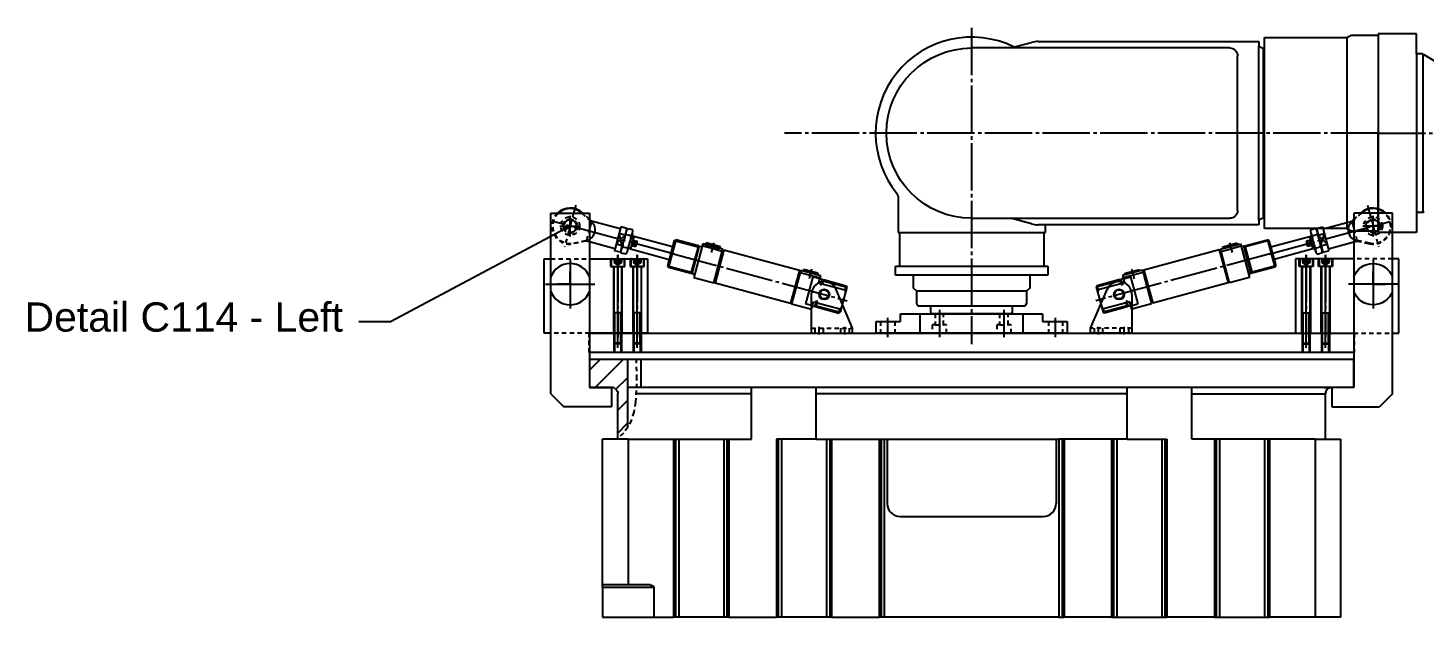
# Model space of a CAD drawing. Header units: inches. Extents: x -18 to 106, y -1 to 100.
# Drawn here: x -17.7 to 22.86, y 82.81 to 99.93 of the extents above; entities that cross this region are included whole.
import ezdxf

# ---------------------------------------------------------------- set-up
doc = ezdxf.new("R2010")
doc.units = ezdxf.units.IN
doc.header["$MEASUREMENT"] = 0
doc.linetypes.add('GRIDLINE', pattern=[1.53125, 1.375, -0.0625, 0.03125, -0.0625])
doc.linetypes.add('HIDDEN2', pattern=[0.1875, 0.125, -0.0625])
for name, color, linetype in [('E-1', 51, 'Continuous'), ('E-2', 255, 'Continuous'), ('E-DIM', 20, 'Continuous'), ('E-GRID', 65, 'GRIDLINE'), ('E-HATCH', 92, 'Continuous'), ('E-HIDDEN', 64, 'HIDDEN2'), ('E-TEXT', 82, 'Continuous')]:
    doc.layers.add(name, color=color, linetype=linetype)
doc.styles.add('NewTextStyle_3', font='arial.ttf', dxfattribs={"height": 0.850622})
doc.styles.get("Standard").update_dxf_attribs({"font": 'txt.shx'})
doc.dimstyles.get("Standard").update_dxf_attribs({"dimtxt": 0.18, "dimasz": 0.18, "dimexe": 0.18, "dimexo": 0.0625, "dimgap": 0.09, "dimtad": 0, "dimtih": 1, "dimtoh": 1, "dimdec": 4, "dimzin": 0, "dimdsep": 46, "dimtxsty": 'Standard', "dimcen": 0.09, "dimadec": 0, "dimazin": 0, "dimtfac": 1, "dimtdec": 4, "dimtofl": 0, "dimtmove": 0, "dimatfit": 3, "dimfxl": 1, "dimtolj": 1, "dimtzin": 0, "dimarcsym": 0})

# ---------------------------------------------------------------- blocks, each defined once
blk = doc.blocks.new('Detail445')
at = {"layer": 'E-1'}
for p, q in [((-0.611, 93.647), (-0.479, 93.776)), ((-0.528, 93.954), (-0.479, 93.776)), ((-0.347, 93.905), (-0.479, 93.776)), ((-0.43, 93.598), (-0.479, 93.776)), ((-0.167, 93.856), (-0.103, 93.839)), ((-0.002, 93.732), (-0.166, 93.607)), ((-0.123, 93.765), (-0.045, 93.574)), ((1.121, 93.772), (0.907, 92.975)), ((1.079, 93.748), (1.803, 93.553)), ((-0.249, 93.55), (-0.186, 93.532)), ((1.779, 93.595), (1.564, 92.798)), ((0.882, 93.018), (1.607, 92.823)), ((5.07, 92.922), (4.994, 92.637)), ((5.37, 92.592), (6.094, 92.397)), ((5.173, 91.862), (5.898, 91.667))]:
    blk.add_line(p, q, dxfattribs=at)
at = {"layer": 'E-1', "extrusion": (0, 1, 0), "elevation": 94.171}
blk.add_lwpolyline([(2.246, 0), (1.646, 0)], dxfattribs=at)
at = {"layer": 'E-1', "extrusion": (1, 0, 0), "elevation": -1.946}
blk.add_lwpolyline([(93.871, 0), (94.471, 0)], dxfattribs=at)
at = {"layer": 'E-2'}
for p, q in [((-2.508, 94.546), (-1.383, 94.546)), ((-1.578, 94.546), (-1.591, 94.558)), ((-1.325, 94.314), (-1.383, 94.368)), ((-1.383, 94.343), (-1.33, 94.294)), ((-1.325, 94.314), (-1.383, 94.096)), ((-0.492, 94.09), (-1.325, 94.314)), ((-0.477, 94.144), (-0.662, 93.456)), ((-0.296, 94.096), (-0.481, 93.408)), ((-0.296, 94.096), (-0.477, 94.144)), ((-0.28, 94.103), (-0.202, 94.083)), ((-0.648, 93.511), (-1.383, 93.709)), ((-0.347, 93.905), (-0.528, 93.954)), ((-0.46, 93.485), (-0.389, 93.751)), ((-0.394, 93.733), (-0.389, 93.751)), ((-0.317, 94.018), (-0.389, 93.751)), ((-0.383, 93.77), (-0.389, 93.751)), ((-0.328, 93.926), (-0.25, 93.905)), ((-0.28, 93.436), (-0.208, 93.703)), ((-0.173, 93.884), (-0.25, 93.905)), ((-0.213, 93.684), (-0.208, 93.703)), ((-0.136, 93.969), (-0.208, 93.703)), ((-0.203, 93.722), (-0.208, 93.703)), ((-0.125, 94.062), (-0.202, 94.083)), ((-0.096, 93.867), (-0.193, 93.505)), ((-0.096, 93.867), (-0.159, 93.884)), ((-0.123, 93.765), (-0.002, 93.732)), ((1.029, 93.564), (-0.096, 93.867)), ((-0.002, 93.732), (-0.045, 93.574)), ((1.079, 93.748), (0.882, 93.018)), ((1.079, 93.748), (1.121, 93.772)), ((1.779, 93.595), (1.121, 93.772)), ((-0.481, 93.408), (-0.662, 93.456)), ((-0.43, 93.598), (-0.611, 93.647)), ((-0.472, 93.393), (-0.394, 93.372)), ((-0.424, 93.57), (-0.346, 93.549)), ((-0.316, 93.351), (-0.394, 93.372)), ((-0.268, 93.529), (-0.346, 93.549)), ((-0.193, 93.505), (-0.257, 93.522)), ((-0.193, 93.505), (0.932, 93.202)), ((-0.166, 93.607), (-0.045, 93.574)), ((1.607, 92.823), (1.803, 93.553)), ((1.909, 93.657), (1.646, 92.679)), ((1.779, 93.595), (1.803, 93.553)), ((1.803, 93.553), (1.812, 93.586)), ((1.812, 93.586), (1.885, 93.567)), ((2.471, 93.436), (1.891, 93.592)), ((2.488, 93.501), (1.909, 93.657)), ((2.002, 93.679), (1.99, 93.635)), ((1.99, 93.635), (2.407, 93.523)), ((2.419, 93.566), (2.002, 93.679)), ((2.225, 92.523), (2.488, 93.501)), ((2.522, 93.482), (2.264, 92.523)), ((2.407, 93.523), (2.419, 93.566)), ((2.476, 93.456), (2.522, 93.482)), ((2.522, 93.482), (4.713, 92.892)), ((0.882, 93.018), (0.907, 92.975)), ((0.907, 92.975), (1.564, 92.798)), ((4.713, 92.892), (4.454, 91.933)), ((4.751, 92.892), (4.488, 91.914)), ((4.713, 92.892), (4.739, 92.846)), ((4.751, 92.892), (5.331, 92.736)), ((4.845, 92.913), (4.833, 92.87)), ((5.261, 92.801), (4.845, 92.913)), ((1.564, 92.798), (1.607, 92.823)), ((1.607, 92.823), (1.598, 92.789)), ((1.598, 92.789), (1.67, 92.77)), ((1.646, 92.679), (2.225, 92.523)), ((2.237, 92.569), (2.264, 92.523)), ((2.264, 92.523), (4.454, 91.933)), ((4.734, 92.826), (5.313, 92.67)), ((5.106, 92.694), (4.894, 91.907)), ((5.305, 92.64), (5.106, 92.694)), ((5.249, 92.757), (5.261, 92.801)), ((5.331, 92.736), (5.273, 92.52)), ((5.273, 92.52), (5.345, 92.501)), ((5.306, 92.645), (5.379, 92.625)), ((5.345, 92.501), (5.331, 92.449)), ((5.331, 92.449), (5.379, 92.492)), ((5.37, 92.592), (5.345, 92.501)), ((5.379, 92.625), (5.37, 92.592)), ((5.37, 92.592), (5.412, 92.617)), ((5.412, 92.617), (5.379, 92.492)), ((5.379, 92.492), (6.036, 92.314)), ((5.412, 92.617), (6.07, 92.439)), ((5.06, 92.183), (5.06, 91.208)), ((6.26, 91.208), (5.779, 92.331)), ((6.094, 92.397), (5.898, 91.667)), ((6.07, 92.439), (6.036, 92.314)), ((6.036, 92.314), (6.056, 92.254)), ((6.07, 92.439), (6.094, 92.397)), ((4.454, 91.933), (4.5, 91.959)), ((4.488, 91.914), (5.068, 91.758)), ((5.093, 91.853), (4.894, 91.907)), ((5.068, 91.758), (5.126, 91.973)), ((5.092, 91.848), (5.164, 91.829)), ((5.126, 91.973), (5.198, 91.954)), ((5.164, 91.829), (5.173, 91.862)), ((5.173, 91.862), (5.198, 91.954)), ((5.173, 91.862), (5.198, 91.82)), ((5.198, 91.954), (5.212, 92.005)), ((5.198, 91.82), (5.231, 91.945)), ((5.198, 91.82), (5.855, 91.643)), ((5.212, 92.005), (5.231, 91.945)), ((5.231, 91.945), (5.889, 91.768)), ((5.855, 91.643), (5.889, 91.768)), ((5.855, 91.643), (5.898, 91.667)), ((5.889, 91.768), (5.936, 91.81)), ((5.06, 91.208), (5.06, 91.058)), ((6.26, 91.058), (6.26, 91.208))]:
    blk.add_line(p, q, dxfattribs=at)
for radius in [0.15, 0.15, 0.131]:
    blk.add_circle((5.435, 92.183), radius, dxfattribs=at)
for centre, radius, start, end in [((-1.946, 94.171), 0.525, 47.5602, 134.4153), ((-1.946, 94.171), 0.506, 47.7786, 132.2214), ((-1.946, 94.171), 0.188, 260, 170), ((-1.527, 94.058), 0.307, 297.8481, 50.1849), ((0.012, 93.93), 0.34, 149.2084, 164.9274), ((0.868, 93.413), 1.301, 165.7864, 173.0594), ((0.868, 93.413), 1.301, 156.7954, 164.0684), ((0.012, 93.93), 0.34, 164.9274, 180.6464), ((-1.464, 94.041), 1.301, 345.7869, 353.059), ((-0.464, 94.058), 0.34, 329.2089, 344.9274), ((-0.464, 94.058), 0.34, 344.9274, 0.6459), ((-0.132, 93.397), 0.34, 164.9274, 180.6464), ((-0.132, 93.397), 0.34, 149.2084, 164.9274), ((-0.608, 93.525), 0.34, 329.2089, 344.9274), ((-0.608, 93.525), 0.34, 344.9274, 0.6459), ((-1.464, 94.041), 1.301, 336.7958, 344.068), ((5.435, 92.183), 0.375, 23.1621, 180)]:
    blk.add_arc(centre, radius, start, end, dxfattribs=at)
at = {"layer": 'E-GRID'}
for p, q in [((-1.782, 94.779), (-1.845, 94.546)), ((1.087, 93.354), (-2.435, 94.303)), ((-1.905, 94.322), (-1.987, 94.019)), ((2.228, 93.688), (2.151, 93.403)), ((0.981, 93.383), (6.104, 92.003)), ((5.07, 92.922), (4.994, 92.637)), ((5.285, 91.021), (5.285, 91.246)), ((6.035, 91.021), (6.035, 91.246))]:
    blk.add_line(p, q, dxfattribs=at)
at = {"layer": 'E-HIDDEN'}
for p, q in [((-1.845, 94.546), (-1.905, 94.322)), ((-1.604, 94.545), (-1.383, 94.343)), ((-1.383, 94.368), (-1.578, 94.546)), ((-1.383, 94.096), (-1.481, 93.735)), ((-1.987, 94.019), (-2.11, 93.563)), ((-1.838, 93.676), (-1.475, 93.755)), ((-1.481, 93.735), (-1.834, 93.658)), ((-1.383, 93.709), (-1.481, 93.735)), ((5.06, 91.208), (6.26, 91.208)), ((5.161, 91.208), (5.161, 91.058)), ((5.408, 91.208), (5.408, 91.058)), ((5.911, 91.208), (5.911, 91.058)), ((6.158, 91.208), (6.158, 91.058))]:
    blk.add_line(p, q, dxfattribs=at)
for radius in [0.27, 0.206, 0.187]:
    blk.add_circle((-1.946, 94.171), radius, dxfattribs=at)
for centre, radius, start, end in [((-1.946, 94.171), 0.525, 134.4153, 282.2946), ((-1.946, 94.171), 0.506, 132.2214, 282.2946), ((-1.946, 94.171), 0.506, 47.5602, 47.7786), ((-1.527, 94.058), 0.307, 279.6699, 297.8481)]:
    blk.add_arc(centre, radius, start, end, dxfattribs=at)

msp = doc.modelspace()

# ---------------------------------------------------------------- linework, layer by layer
at = {"layer": 'E-1'}
for p, q in [((17.217, 99.346), (9.725, 99.346)), ((17.442, 94.621), (17.442, 99.121)), ((9.725, 94.396), (17.217, 94.396)), ((18.355, 93.748), (17.63, 93.553)), ((18.312, 93.772), (18.527, 92.975)), ((19.436, 93.732), (19.599, 93.607)), ((19.557, 93.765), (19.478, 93.574)), ((19.6, 93.856), (19.537, 93.839)), ((19.781, 93.905), (19.913, 93.776)), ((19.864, 93.598), (19.913, 93.776)), ((19.962, 93.954), (19.913, 93.776)), ((20.045, 93.647), (19.913, 93.776)), ((17.655, 93.595), (17.869, 92.798)), ((19.683, 93.55), (19.619, 93.532)), ((14.363, 92.922), (14.44, 92.637)), ((18.551, 93.018), (17.827, 92.823)), ((14.064, 92.592), (13.339, 92.397)), ((14.26, 91.862), (13.536, 91.667)), ((1.061, 87.983), (1.061, 82.808)), ((1.117, 87.983), (1.117, 82.808)), ((1.21, 87.983), (1.21, 82.808)), ((2.516, 87.983), (2.516, 82.808)), ((2.609, 87.983), (2.609, 82.808)), ((2.665, 87.983), (2.665, 82.808)), ((4.045, 87.983), (4.045, 82.808)), ((4.101, 87.983), (4.101, 82.808)), ((4.195, 87.983), (4.195, 82.808)), ((5.501, 87.983), (5.501, 82.808)), ((5.594, 87.983), (5.594, 82.808)), ((5.65, 87.983), (5.65, 82.808)), ((7.03, 87.983), (7.03, 82.808)), ((7.086, 87.983), (7.086, 82.808)), ((7.18, 87.983), (7.18, 82.808)), ((12.254, 87.983), (12.254, 82.808)), ((12.347, 87.983), (12.347, 82.808)), ((12.403, 87.983), (12.403, 82.808)), ((13.784, 87.983), (13.784, 82.808)), ((13.84, 87.983), (13.84, 82.808)), ((13.933, 87.983), (13.933, 82.808)), ((15.239, 87.983), (15.239, 82.808)), ((15.332, 87.983), (15.332, 82.808)), ((15.388, 87.983), (15.388, 82.808)), ((16.769, 87.983), (16.769, 82.808)), ((16.825, 87.983), (16.825, 82.808)), ((16.918, 87.983), (16.918, 82.808)), ((18.224, 87.983), (18.224, 82.808)), ((18.317, 87.983), (18.317, 82.808)), ((18.373, 87.983), (18.373, 82.808)), ((19.695, 87.983), (19.695, 82.808))]:
    msp.add_line(p, q, dxfattribs=at)
at = {"layer": 'E-1', "extrusion": (0, 1, 0)}
msp.add_line((21.679, 94.171), (21.079, 94.171), dxfattribs=at)
at = {"layer": 'E-1', "extrusion": (1, 0, 0)}
msp.add_line((21.379, 93.871), (21.379, 94.471), dxfattribs=at)
for points, elevation in [([(90.946, 0), (93.336, 0)], 19.434), ([(90.946, 0), (93.336, 0)], 19.434), ([(90.946, 0), (93.336, 0)], 19.996), ([(93.196, 0), (91.771, 0)], -1.946), ([(93.196, 0), (91.771, 0)], 21.379)]:
    msp.add_lwpolyline(points, dxfattribs=dict(at, elevation=elevation))
at = {"layer": 'E-1', "extrusion": (0, 1, 0), "elevation": 92.483}
for points in [[(2.658, 0), (1.233, 0)], [(-22.092, 0), (-20.667, 0)]]:
    msp.add_lwpolyline(points, dxfattribs=at)
at = {"layer": 'E-1', "extrusion": (0, 0, -1)}
for centre, radius, start, end in [((-9.717, 96.871), 2.475, 270, 90), ((-17.217, 99.121), 0.225, 90, 179.9999), ((-17.217, 94.621), 0.225, 179.9998, 270)]:
    msp.add_arc(centre, radius, start, end, dxfattribs=at)
at = {"layer": 'E-2'}
for p, q in [((10.848, 99.346), (11.453, 99.508)), ((11.647, 99.533), (18.061, 99.533)), ((18.061, 99.533), (18.061, 99.403)), ((18.061, 94.339), (18.061, 99.403)), ((18.061, 99.403), (18.192, 99.327)), ((18.229, 94.096), (18.229, 99.646)), ((18.229, 99.646), (20.612, 99.646)), ((20.612, 99.646), (20.742, 99.721)), ((20.612, 99.646), (20.612, 94.096)), ((20.742, 99.721), (21.529, 99.721)), ((22.636, 99.758), (21.529, 99.758)), ((21.529, 99.758), (21.529, 96.871)), ((21.529, 99.721), (21.529, 94.021)), ((22.636, 99.177), (22.636, 99.758)), ((18.192, 99.327), (18.192, 99.29)), ((18.192, 94.452), (18.192, 99.29)), ((18.192, 99.29), (18.229, 99.29)), ((21.529, 99.121), (21.529, 94.621)), ((22.825, 99.177), (22.636, 99.177)), ((22.636, 99.177), (22.636, 94.565)), ((22.825, 99.177), (22.825, 94.565)), ((23.378, 98.841), (22.86, 99.144)), ((21.529, 93.983), (21.529, 96.871)), ((7.584, 95.032), (7.584, 93.983)), ((-2.508, 89.296), (-2.508, 94.546)), ((-1.383, 94.546), (-1.383, 89.483)), ((20.817, 94.546), (20.817, 89.483)), ((21.942, 94.546), (20.817, 94.546)), ((21.011, 94.546), (21.025, 94.558)), ((21.942, 89.296), (21.942, 94.546)), ((22.825, 94.565), (22.636, 94.565)), ((22.636, 94.565), (22.636, 93.983)), ((11.453, 94.234), (10.848, 94.396)), ((18.061, 94.208), (11.647, 94.208)), ((11.859, 93.983), (11.859, 94.208)), ((18.192, 94.415), (18.061, 94.339)), ((18.061, 94.339), (18.061, 94.208)), ((18.229, 94.452), (18.192, 94.452)), ((18.192, 94.452), (18.192, 94.415)), ((20.612, 94.096), (18.229, 94.096)), ((19.714, 94.103), (19.636, 94.083)), ((19.73, 94.096), (19.911, 94.144)), ((19.73, 94.096), (19.915, 93.408)), ((19.911, 94.144), (20.096, 93.456)), ((19.925, 94.09), (20.758, 94.314)), ((20.742, 94.021), (20.612, 94.096)), ((20.758, 94.314), (20.817, 94.368)), ((20.758, 94.314), (20.817, 94.096)), ((20.817, 94.343), (20.764, 94.294)), ((7.584, 93.983), (7.621, 93.983)), ((7.621, 93.983), (7.621, 93.008)), ((7.621, 93.983), (11.821, 93.983)), ((11.821, 93.008), (11.821, 93.983)), ((11.821, 93.983), (11.859, 93.983)), ((17.655, 93.595), (18.312, 93.772)), ((18.355, 93.748), (18.312, 93.772)), ((18.355, 93.748), (18.551, 93.018)), ((18.404, 93.564), (19.529, 93.867)), ((19.557, 93.765), (19.436, 93.732)), ((19.436, 93.732), (19.478, 93.574)), ((19.529, 93.867), (19.593, 93.884)), ((19.529, 93.867), (19.627, 93.505)), ((19.558, 94.062), (19.636, 94.083)), ((19.57, 93.969), (19.641, 93.703)), ((19.606, 93.884), (19.684, 93.905)), ((19.636, 93.722), (19.641, 93.703)), ((19.713, 93.436), (19.641, 93.703)), ((19.647, 93.684), (19.641, 93.703)), ((19.762, 93.926), (19.684, 93.905)), ((19.75, 94.018), (19.822, 93.751)), ((19.781, 93.905), (19.962, 93.954)), ((19.817, 93.77), (19.822, 93.751)), ((19.894, 93.485), (19.822, 93.751)), ((19.827, 93.733), (19.822, 93.751)), ((20.081, 93.511), (20.817, 93.709)), ((21.529, 94.021), (20.742, 94.021)), ((22.636, 93.983), (21.529, 93.983)), ((16.911, 93.482), (14.721, 92.892)), ((16.957, 93.456), (16.911, 93.482)), ((16.911, 93.482), (17.17, 92.523)), ((16.945, 93.501), (17.525, 93.657)), ((17.208, 92.523), (16.945, 93.501)), ((16.963, 93.436), (17.542, 93.592)), ((17.015, 93.566), (17.431, 93.679)), ((17.027, 93.523), (17.015, 93.566)), ((17.443, 93.635), (17.027, 93.523)), ((17.431, 93.679), (17.443, 93.635)), ((17.525, 93.657), (17.788, 92.679)), ((17.621, 93.586), (17.549, 93.567)), ((17.63, 93.553), (17.621, 93.586)), ((17.655, 93.595), (17.63, 93.553)), ((17.827, 92.823), (17.63, 93.553)), ((19.627, 93.505), (18.502, 93.202)), ((19.599, 93.607), (19.478, 93.574)), ((19.627, 93.505), (19.69, 93.522)), ((19.702, 93.529), (19.78, 93.549)), ((19.75, 93.351), (19.827, 93.372)), ((19.857, 93.57), (19.78, 93.549)), ((19.905, 93.393), (19.827, 93.372)), ((19.864, 93.598), (20.045, 93.647)), ((19.915, 93.408), (20.096, 93.456)), ((-2.696, 91.058), (-2.696, 93.223)), ((-2.696, 93.223), (-2.508, 93.223)), ((-1.383, 93.223), (0.304, 93.223)), ((0.304, 93.223), (0.304, 91.058)), ((7.504, 92.746), (7.504, 93.008)), ((7.504, 93.008), (11.929, 93.008)), ((7.621, 93.008), (11.821, 93.008)), ((11.929, 93.008), (11.929, 92.746)), ((14.682, 92.892), (14.103, 92.736)), ((14.172, 92.801), (14.589, 92.913)), ((14.589, 92.913), (14.601, 92.87)), ((14.682, 92.892), (14.945, 91.914)), ((14.721, 92.892), (14.694, 92.846)), ((14.721, 92.892), (14.979, 91.933)), ((18.527, 92.975), (17.869, 92.798)), ((18.551, 93.018), (18.527, 92.975)), ((20.817, 93.223), (19.129, 93.223)), ((19.129, 93.223), (19.129, 91.058)), ((22.129, 93.223), (21.942, 93.223)), ((22.129, 91.058), (22.129, 93.223)), ((8.029, 92.746), (7.504, 92.746)), ((11.779, 92.746), (7.654, 92.746)), ((8.029, 92.371), (8.029, 92.746)), ((11.929, 92.746), (11.404, 92.746)), ((11.404, 92.746), (11.404, 92.371)), ((14.021, 92.617), (13.364, 92.439)), ((14.055, 92.492), (13.397, 92.314)), ((14.064, 92.592), (14.021, 92.617)), ((14.021, 92.617), (14.055, 92.492)), ((14.127, 92.645), (14.055, 92.625)), ((14.055, 92.625), (14.064, 92.592)), ((14.102, 92.449), (14.055, 92.492)), ((14.064, 92.592), (14.088, 92.501)), ((14.161, 92.52), (14.088, 92.501)), ((14.088, 92.501), (14.102, 92.449)), ((14.103, 92.736), (14.161, 92.52)), ((14.7, 92.826), (14.12, 92.67)), ((14.128, 92.64), (14.327, 92.694)), ((14.184, 92.757), (14.172, 92.801)), ((14.327, 92.694), (14.54, 91.907)), ((17.17, 92.523), (14.979, 91.933)), ((17.196, 92.569), (17.17, 92.523)), ((17.788, 92.679), (17.208, 92.523)), ((17.836, 92.789), (17.763, 92.77)), ((17.869, 92.798), (17.827, 92.823)), ((17.827, 92.823), (17.836, 92.789)), ((8.123, 92.277), (8.029, 92.371)), ((11.311, 92.277), (8.123, 92.277)), ((8.123, 91.921), (8.123, 92.277)), ((11.404, 92.371), (11.311, 92.277)), ((11.311, 92.277), (11.311, 91.921)), ((13.174, 91.208), (13.654, 92.331)), ((13.364, 92.439), (13.339, 92.397)), ((13.339, 92.397), (13.536, 91.667)), ((13.364, 92.439), (13.397, 92.314)), ((13.397, 92.314), (13.378, 92.254)), ((14.374, 92.183), (14.374, 91.208)), ((8.166, 91.846), (8.123, 91.921)), ((8.536, 91.846), (8.166, 91.846)), ((10.898, 91.846), (8.536, 91.846)), ((8.536, 91.658), (8.536, 91.846)), ((8.573, 91.621), (8.536, 91.658)), ((10.898, 91.658), (10.861, 91.621)), ((11.267, 91.846), (10.898, 91.846)), ((10.898, 91.846), (10.898, 91.658)), ((11.311, 91.921), (11.267, 91.846)), ((13.545, 91.768), (13.498, 91.81)), ((13.578, 91.643), (13.536, 91.667)), ((14.202, 91.945), (13.545, 91.768)), ((13.578, 91.643), (13.545, 91.768)), ((14.236, 91.82), (13.578, 91.643)), ((14.222, 92.005), (14.202, 91.945)), ((14.236, 91.82), (14.202, 91.945)), ((14.236, 91.954), (14.222, 92.005)), ((14.308, 91.973), (14.236, 91.954)), ((14.26, 91.862), (14.236, 91.954)), ((14.26, 91.862), (14.236, 91.82)), ((14.269, 91.829), (14.26, 91.862)), ((14.342, 91.848), (14.269, 91.829)), ((14.366, 91.758), (14.308, 91.973)), ((14.34, 91.853), (14.54, 91.907)), ((14.945, 91.914), (14.366, 91.758)), ((14.979, 91.933), (14.933, 91.959)), ((6.942, 91.396), (7.654, 91.396)), ((6.942, 91.058), (6.942, 91.396)), ((7.654, 91.621), (11.779, 91.621)), ((7.654, 91.396), (7.654, 91.621)), ((8.217, 91.058), (8.217, 91.621)), ((10.861, 91.621), (8.573, 91.621)), ((11.217, 91.058), (11.217, 91.621)), ((11.779, 91.621), (11.779, 91.396)), ((11.779, 91.396), (12.492, 91.396)), ((12.492, 91.396), (12.492, 91.058)), ((-2.508, 91.058), (-2.696, 91.058)), ((-1.383, 91.058), (20.817, 91.058)), ((0.304, 91.058), (-1.383, 91.058)), ((5.06, 91.058), (6.26, 91.058)), ((12.492, 91.058), (6.942, 91.058)), ((13.174, 91.058), (13.174, 91.208)), ((14.374, 91.058), (13.174, 91.058)), ((14.374, 91.208), (14.374, 91.058)), ((19.129, 91.058), (20.817, 91.058)), ((21.942, 91.058), (22.129, 91.058)), ((20.817, 90.496), (-1.383, 90.496)), ((-1.383, 90.308), (-1.383, 89.483)), ((-1.383, 90.308), (20.817, 90.308)), ((-0.278, 90.308), (-0.278, 88.311)), ((0.109, 90.308), (0.109, 89.483)), ((20.817, 89.483), (20.817, 90.308)), ((-2.508, 89.296), (-2.133, 88.921)), ((-2.508, 89.296), (-2.133, 88.921)), ((-0.746, 89.483), (-1.383, 89.483)), ((-1.383, 89.483), (-0.746, 89.483)), ((-0.746, 89.483), (-0.746, 88.921)), ((-0.708, 89.479), (-0.746, 89.483)), ((-0.671, 89.467), (-0.708, 89.479)), ((-0.637, 89.448), (-0.671, 89.467)), ((-0.637, 89.448), (-0.611, 89.425)), ((-0.611, 89.425), (-0.589, 89.397)), ((-0.589, 89.397), (-0.573, 89.366)), ((-0.573, 89.366), (-0.563, 89.332)), ((-0.563, 89.332), (-0.56, 89.297)), ((-0.56, 87.983), (-0.56, 89.297)), ((0.109, 89.483), (-0.278, 89.483)), ((3.323, 89.297), (-0.031, 89.297)), ((20.817, 89.483), (0.109, 89.483)), ((3.323, 87.983), (3.323, 89.483)), ((5.198, 87.983), (5.198, 89.483)), ((14.235, 89.297), (5.198, 89.297)), ((14.235, 87.983), (14.235, 89.483)), ((16.11, 87.983), (16.11, 89.483)), ((16.11, 89.297), (19.993, 89.297)), ((19.962, 89.483), (20, 89.479)), ((19.997, 89.332), (19.993, 89.297)), ((19.993, 87.983), (19.993, 89.297)), ((20.006, 89.366), (19.997, 89.332)), ((20, 89.479), (20.037, 89.467)), ((20.022, 89.397), (20.006, 89.366)), ((20.044, 89.425), (20.022, 89.397)), ((20.037, 89.467), (20.071, 89.448)), ((20.071, 89.448), (20.044, 89.425)), ((20.071, 89.448), (20.104, 89.467)), ((20.104, 89.467), (20.141, 89.479)), ((20.141, 89.479), (20.18, 89.483)), ((20.179, 89.483), (20.179, 88.921)), ((20.817, 89.483), (20.179, 89.483)), ((21.942, 89.296), (21.567, 88.921)), ((21.942, 89.296), (21.567, 88.921)), ((-0.746, 88.921), (-2.133, 88.921)), ((20.179, 88.921), (21.567, 88.921)), ((-0.261, 87.983), (-1.007, 87.983)), ((-1.007, 83.741), (-1.007, 87.983)), ((-0.261, 87.983), (1.061, 87.983)), ((-0.261, 87.983), (-0.261, 83.741)), ((1.061, 87.983), (1.117, 87.983)), ((1.117, 87.983), (1.21, 87.983)), ((1.21, 87.983), (2.516, 87.983)), ((2.516, 87.983), (2.609, 87.983)), ((2.609, 87.983), (2.665, 87.983)), ((2.665, 87.983), (3.323, 87.983)), ((5.198, 87.983), (4.045, 87.983)), ((5.198, 87.983), (5.501, 87.983)), ((5.501, 87.983), (5.594, 87.983)), ((5.594, 87.983), (5.65, 87.983)), ((5.65, 87.983), (7.03, 87.983)), ((7.03, 87.983), (7.086, 87.983)), ((7.086, 87.983), (7.18, 87.983)), ((7.18, 87.983), (12.254, 87.983)), ((7.261, 87.983), (7.261, 86.109)), ((7.261, 87.983), (12.173, 87.983)), ((12.173, 87.983), (12.173, 86.109)), ((12.347, 87.983), (12.254, 87.983)), ((12.403, 87.983), (12.347, 87.983)), ((13.784, 87.983), (12.403, 87.983)), ((13.84, 87.983), (13.784, 87.983)), ((13.933, 87.983), (13.84, 87.983)), ((14.235, 87.983), (13.933, 87.983)), ((14.235, 87.983), (15.388, 87.983)), ((16.769, 87.983), (16.11, 87.983)), ((16.825, 87.983), (16.769, 87.983)), ((16.918, 87.983), (16.825, 87.983)), ((18.224, 87.983), (16.918, 87.983)), ((18.317, 87.983), (18.224, 87.983)), ((18.373, 87.983), (18.317, 87.983)), ((19.695, 87.983), (18.373, 87.983)), ((19.695, 87.983), (20.441, 87.983)), ((20.441, 82.808), (20.441, 87.983)), ((7.636, 85.734), (11.798, 85.734)), ((-1.007, 83.666), (-1.007, 83.741)), ((-0.261, 83.741), (-1.007, 83.741)), ((0.485, 83.666), (-1.007, 83.666)), ((-1.007, 83.666), (-1.007, 82.808)), ((0.379, 83.741), (-0.261, 83.741)), ((0.379, 83.741), (0.398, 83.74)), ((0.398, 83.74), (0.416, 83.737)), ((0.416, 83.737), (0.432, 83.731)), ((0.432, 83.731), (0.447, 83.724)), ((0.447, 83.724), (0.46, 83.714)), ((0.46, 83.714), (0.471, 83.704)), ((0.471, 83.704), (0.479, 83.692)), ((0.479, 83.692), (0.483, 83.679)), ((0.483, 83.679), (0.485, 83.666)), ((0.485, 83.666), (0.485, 82.808)), ((-1.007, 82.808), (0.485, 82.808)), ((0.485, 82.808), (1.061, 82.808)), ((1.117, 82.808), (1.061, 82.808)), ((1.21, 82.808), (1.117, 82.808)), ((2.516, 82.808), (1.21, 82.808)), ((2.609, 82.808), (2.516, 82.808)), ((2.665, 82.808), (2.609, 82.808)), ((2.665, 82.808), (4.045, 82.808)), ((4.101, 82.808), (4.045, 82.808)), ((4.195, 82.808), (4.101, 82.808)), ((5.501, 82.808), (4.195, 82.808)), ((5.594, 82.808), (5.501, 82.808)), ((5.65, 82.808), (5.594, 82.808)), ((5.65, 82.808), (7.03, 82.808)), ((7.086, 82.808), (7.03, 82.808)), ((7.18, 82.808), (7.086, 82.808)), ((12.254, 82.808), (7.18, 82.808)), ((12.254, 82.808), (12.347, 82.808)), ((12.347, 82.808), (12.403, 82.808)), ((13.784, 82.808), (12.403, 82.808)), ((13.784, 82.808), (13.84, 82.808)), ((13.84, 82.808), (13.933, 82.808)), ((13.933, 82.808), (15.239, 82.808)), ((15.239, 82.808), (15.332, 82.808)), ((15.332, 82.808), (15.388, 82.808)), ((16.769, 82.808), (15.388, 82.808)), ((16.769, 82.808), (16.825, 82.808)), ((16.825, 82.808), (16.918, 82.808)), ((16.918, 82.808), (18.224, 82.808)), ((18.224, 82.808), (18.317, 82.808)), ((18.317, 82.808), (18.373, 82.808)), ((19.695, 82.808), (18.373, 82.808)), ((20.441, 82.808), (19.695, 82.808))]:
    msp.add_line(p, q, dxfattribs=at)
at = {"layer": 'E-2', "extrusion": (1, 0, 0)}
for points, elevation in [([(90.636, 0), (93.336, 0)], -0.562), ([(90.636, 0), (93.336, 0)], 0), ([(90.636, 0), (93.336, 0)], 19.434), ([(90.636, 0), (93.336, 0)], 19.996), ([(93.201, 0), (92.998, 0)], -0.75), ([(92.998, 0), (91.671, 0)], -0.675), ([(93.223, 0), (93.111, 0)], -0.671), ([(93.223, 0), (93.111, 0)], -0.617), ([(93.223, 0), (93.111, 0)], -0.508), ([(93.223, 0), (93.111, 0)], -0.454), ([(92.998, 0), (91.671, 0)], -0.45), ([(93.201, 0), (92.998, 0)], -0.375), ([(93.201, 0), (92.998, 0)], -0.187), ([(92.998, 0), (91.671, 0)], -0.112), ([(93.223, 0), (93.111, 0)], -0.108), ([(93.223, 0), (93.111, 0)], -0.054), ([(93.223, 0), (93.111, 0)], 0.054), ([(93.223, 0), (93.111, 0)], 0.108), ([(92.998, 0), (91.671, 0)], 0.113), ([(93.201, 0), (92.998, 0)], 0.188), ([(93.201, 0), (92.998, 0)], 19.246), ([(92.998, 0), (91.671, 0)], 19.321), ([(93.223, 0), (93.111, 0)], 19.325), ([(93.223, 0), (93.111, 0)], 19.379), ([(93.223, 0), (93.111, 0)], 19.488), ([(93.223, 0), (93.111, 0)], 19.542), ([(92.998, 0), (91.671, 0)], 19.546), ([(93.201, 0), (92.998, 0)], 19.621), ([(93.201, 0), (92.998, 0)], 19.809), ([(92.998, 0), (91.671, 0)], 19.884), ([(93.223, 0), (93.111, 0)], 19.888), ([(93.223, 0), (93.111, 0)], 19.942), ([(93.223, 0), (93.111, 0)], 20.05), ([(93.223, 0), (93.111, 0)], 20.104), ([(92.998, 0), (91.671, 0)], 20.109), ([(93.201, 0), (92.998, 0)], 20.184), ([(91.671, 0), (91.648, 0)], -0.675), ([(91.671, 0), (91.648, 0)], -0.45), ([(91.671, 0), (91.648, 0)], -0.112), ([(91.671, 0), (91.648, 0)], 0.113), ([(91.671, 0), (91.648, 0)], 19.321), ([(91.671, 0), (91.648, 0)], 19.546), ([(91.671, 0), (91.648, 0)], 19.884), ([(91.671, 0), (91.648, 0)], 20.109), ([(91.648, 0), (90.771, 0)], -0.675), ([(90.748, 0), (91.648, 0)], -0.652), ([(90.748, 0), (91.648, 0)], -0.473), ([(91.648, 0), (90.771, 0)], -0.45), ([(91.648, 0), (90.771, 0)], -0.112), ([(90.748, 0), (91.648, 0)], -0.089), ([(90.748, 0), (91.648, 0)], 0.09), ([(91.648, 0), (90.771, 0)], 0.113), ([(91.648, 0), (90.771, 0)], 19.321), ([(90.748, 0), (91.648, 0)], 19.344), ([(90.748, 0), (91.648, 0)], 19.523), ([(91.648, 0), (90.771, 0)], 19.546), ([(91.648, 0), (90.771, 0)], 19.884), ([(90.748, 0), (91.648, 0)], 19.907), ([(90.748, 0), (91.648, 0)], 20.086), ([(91.648, 0), (90.771, 0)], 20.109)]:
    msp.add_lwpolyline(points, dxfattribs=dict(at, elevation=elevation))
at = {"layer": 'E-2', "extrusion": (0, 1, 0)}
for points, elevation in [([(0.75, 0), (0.675, 0)], 92.998), ([(0.727, 0), (0.397, 0)], 93.223), ([(0.675, 0), (0.45, 0)], 92.998), ([(0.45, 0), (0.375, 0)], 92.998), ([(0.187, 0), (0.112, 0)], 92.998), ([(0.165, 0), (-0.165, 0)], 93.223), ([(0.112, 0), (-0.113, 0)], 92.998), ([(-0.113, 0), (-0.188, 0)], 92.998), ([(-19.321, 0), (-19.246, 0)], 92.998), ([(-19.599, 0), (-19.269, 0)], 93.223), ([(-19.546, 0), (-19.321, 0)], 92.998), ([(-19.621, 0), (-19.546, 0)], 92.998), ([(-19.884, 0), (-19.809, 0)], 92.998), ([(-20.161, 0), (-19.831, 0)], 93.223), ([(-20.109, 0), (-19.884, 0)], 92.998), ([(-20.184, 0), (-20.109, 0)], 92.998), ([(0.45, 0), (0.675, 0)], 91.648), ([(-0.113, 0), (0.112, 0)], 91.648), ([(-19.321, 0), (-19.546, 0)], 91.648), ([(-19.884, 0), (-20.109, 0)], 91.648), ([(0.45, 0), (0.675, 0)], 90.771), ([(0.473, 0), (0.652, 0)], 90.748), ([(-0.113, 0), (0.112, 0)], 90.771), ([(-0.09, 0), (0.089, 0)], 90.748), ([(-19.321, 0), (-19.546, 0)], 90.771), ([(-19.344, 0), (-19.523, 0)], 90.748), ([(-19.884, 0), (-20.109, 0)], 90.771), ([(-19.907, 0), (-20.086, 0)], 90.748)]:
    msp.add_lwpolyline(points, dxfattribs=dict(at, elevation=elevation))
at = {"layer": 'E-2'}
for points in [[(-0.671, 93.111), (-0.562, 93.048)], [(-0.454, 93.111), (-0.562, 93.048)], [(-0.108, 93.111), (0, 93.048)], [(0.108, 93.111), (0, 93.048)], [(19.325, 93.111), (19.434, 93.048)], [(19.542, 93.111), (19.434, 93.048)], [(19.888, 93.111), (19.996, 93.048)], [(20.104, 93.111), (19.996, 93.048)]]:
    msp.add_lwpolyline(points, dxfattribs=at)
at = {"layer": 'E-2', "extrusion": (-0.707107, -0.707107, 0)}
for points, elevation in [([(-65.266, 0), (-65.299, 0)], -64.344), ([(-64.868, 0), (-64.901, 0)], -64.742), ([(-51.127, 0), (-51.159, 0)], -78.483), ([(-50.729, 0), (-50.762, 0)], -78.881), ([(-64.662, 0), (-64.63, 0)], -63.708), ([(-64.265, 0), (-64.232, 0)], -64.105), ([(-50.523, 0), (-50.49, 0)], -77.847), ([(-50.125, 0), (-50.093, 0)], -78.245)]:
    msp.add_lwpolyline(points, dxfattribs=dict(at, elevation=elevation))
at = {"layer": 'E-2', "extrusion": (0.707107, -0.707107, 0)}
for points, elevation in [([(64.471, 0), (64.503, 0)], -65.14), ([(64.868, 0), (64.901, 0)], -64.742), ([(78.61, 0), (78.643, 0)], -51), ([(79.008, 0), (79.04, 0)], -50.603), ([(63.867, 0), (63.834, 0)], -64.503), ([(64.265, 0), (64.232, 0)], -64.105), ([(78.006, 0), (77.974, 0)], -50.364), ([(78.404, 0), (78.371, 0)], -49.966)]:
    msp.add_lwpolyline(points, dxfattribs=dict(at, elevation=elevation))
at = {"layer": 'E-2'}
for radius in [0.15, 0.15, 0.131]:
    msp.add_circle((13.999, 92.183), radius, dxfattribs=at)
for centre, radius, start, end in [((9.717, 96.871), 2.79, 63.7551, 219.31), ((11.647, 98.783), 0.75, 89.9998, 104.9993), ((22.917, 99.241), 0.113, 214.8343, 239.4704), ((7.471, 95.032), 0.113, 0, 39.31), ((21.379, 94.171), 0.525, 45.5847, 132.4398), ((21.379, 94.171), 0.506, 47.7786, 132.2214), ((11.647, 94.958), 0.75, 254.9996, 270.0002), ((19.422, 93.93), 0.34, 15.0726, 30.7916), ((20.96, 94.058), 0.307, 129.8151, 242.1519), ((19.898, 94.058), 0.34, 179.3541, 195.0726), ((19.898, 94.058), 0.34, 195.0726, 210.7911), ((20.898, 94.041), 1.301, 186.941, 194.2131), ((19.422, 93.93), 0.34, 359.3536, 15.0726), ((18.566, 93.413), 1.301, 15.9316, 23.2046), ((18.566, 93.413), 1.301, 6.9406, 14.2136), ((20.898, 94.041), 1.301, 195.932, 203.2042), ((20.041, 93.525), 0.34, 179.3541, 195.0726), ((20.041, 93.525), 0.34, 195.0726, 210.7911), ((19.566, 93.397), 0.34, 15.0726, 30.7916), ((19.566, 93.397), 0.34, 359.3536, 15.0726), ((-0.727, 93.201), 0.0225, 90, 180), ((-0.644, 93.146), 0.0441, 232.1211, 307.8789), ((-0.562, 93.264), 0.162, 250.5288, 289.4712), ((-0.481, 93.146), 0.0441, 232.1211, 307.8789), ((-0.397, 93.201), 0.0225, 0, 90), ((-0.165, 93.201), 0.0225, 90, 180), ((-0.081, 93.146), 0.0441, 232.1211, 307.8789), ((0, 93.264), 0.162, 250.5288, 289.4712), ((0.081, 93.146), 0.0441, 232.1211, 307.8789), ((0.165, 93.201), 0.0225, 0, 90), ((13.999, 92.183), 0.375, 0, 156.8379), ((7.636, 86.109), 0.375, 180, 270), ((11.798, 86.109), 0.375, 270, 0)]:
    msp.add_arc(centre, radius, start, end, dxfattribs=at)
at = {"layer": 'E-2', "extrusion": (0, 0, -1)}
for centre, radius, start, end in [((-22.917, 94.5), 0.113, 34.8343, 59.4704), ((-19.269, 93.201), 0.0225, 0, 90), ((-19.352, 93.146), 0.0441, 232.1211, 307.8789), ((-19.434, 93.264), 0.162, 250.5288, 289.4712), ((-19.515, 93.146), 0.0441, 232.1211, 307.8789), ((-19.599, 93.201), 0.0225, 90, 180), ((-19.831, 93.201), 0.0225, 0, 90), ((-19.915, 93.146), 0.0441, 232.1211, 307.8789), ((-19.996, 93.264), 0.162, 250.5288, 289.4712), ((-20.077, 93.146), 0.0441, 232.1211, 307.8789), ((-20.161, 93.201), 0.0225, 90, 180)]:
    msp.add_arc(centre, radius, start, end, dxfattribs=at)
at = {"layer": 'E-DIM', "extrusion": (1, 0, 0)}
for points, elevation in [([(93.223, 0), (92.998, 0)], -0.769), ([(92.998, 0), (91.058, 0)], -0.686), ([(91.058, 0), (92.998, 0)], -0.439), ([(92.998, 0), (93.223, 0)], -0.356), ([(93.223, 0), (92.998, 0)], -0.206), ([(93.223, 0), (92.998, 0)], -0.206), ([(92.998, 0), (91.058, 0)], -0.124), ([(92.998, 0), (91.058, 0)], -0.124), ([(91.058, 0), (92.998, 0)], 0.124), ([(91.058, 0), (92.998, 0)], 0.124), ([(92.998, 0), (93.223, 0)], 0.206), ([(92.998, 0), (93.223, 0)], 0.206), ([(92.998, 0), (93.223, 0)], 19.227), ([(92.998, 0), (93.223, 0)], 19.227), ([(91.058, 0), (92.998, 0)], 19.31), ([(91.058, 0), (92.998, 0)], 19.31), ([(92.998, 0), (91.058, 0)], 19.557), ([(92.998, 0), (91.058, 0)], 19.557), ([(93.223, 0), (92.998, 0)], 19.64), ([(93.223, 0), (92.998, 0)], 19.64), ([(92.998, 0), (93.223, 0)], 19.79), ([(91.058, 0), (92.998, 0)], 19.872), ([(92.998, 0), (91.058, 0)], 20.12), ([(93.223, 0), (92.998, 0)], 20.202), ([(91.058, 0), (90.496, 0)], -0.112), ([(91.058, 0), (90.496, 0)], -0.092), ([(91.058, 0), (90.496, 0)], 0.092), ([(91.058, 0), (90.496, 0)], 0.113), ([(91.058, 0), (90.496, 0)], 19.321), ([(91.058, 0), (90.496, 0)], 19.341), ([(91.058, 0), (90.496, 0)], 19.526), ([(91.058, 0), (90.496, 0)], 19.546), ([(90.771, 0), (90.496, 0)], -0.675), ([(90.751, 0), (90.496, 0)], -0.655), ([(90.751, 0), (90.496, 0)], -0.47), ([(90.771, 0), (90.496, 0)], -0.45), ([(90.771, 0), (90.496, 0)], -0.112), ([(90.751, 0), (90.496, 0)], -0.092), ([(90.751, 0), (90.496, 0)], 0.092), ([(90.771, 0), (90.496, 0)], 0.113), ([(90.771, 0), (90.496, 0)], 19.321), ([(90.751, 0), (90.496, 0)], 19.341), ([(90.751, 0), (90.496, 0)], 19.526), ([(90.771, 0), (90.496, 0)], 19.546), ([(90.771, 0), (90.496, 0)], 19.884), ([(90.751, 0), (90.496, 0)], 19.904), ([(90.751, 0), (90.496, 0)], 20.088), ([(90.771, 0), (90.496, 0)], 20.109)]:
    msp.add_lwpolyline(points, dxfattribs=dict(at, elevation=elevation))
at = {"layer": 'E-DIM', "extrusion": (0, 1, 0), "elevation": 92.998}
for points in [[(0.769, 0), (0.75, 0)], [(0.375, 0), (0.356, 0)], [(0.206, 0), (0.187, 0)], [(0.206, 0), (0.124, 0)], [(-0.124, 0), (0.124, 0)], [(-0.124, 0), (-0.206, 0)], [(-0.188, 0), (-0.206, 0)], [(-19.246, 0), (-19.227, 0)], [(-19.31, 0), (-19.227, 0)], [(-19.31, 0), (-19.557, 0)], [(-19.64, 0), (-19.557, 0)], [(-19.64, 0), (-19.621, 0)], [(-19.809, 0), (-19.79, 0)], [(-20.202, 0), (-20.184, 0)]]:
    msp.add_lwpolyline(points, dxfattribs=at)
at = {"layer": 'E-DIM'}
for start, end in [(20.3641, 159.6359), (200.3641, 339.6359)]:
    msp.add_arc((-1.946, 92.483), 0.6, start, end, dxfattribs=at)
at = {"layer": 'E-DIM', "extrusion": (0, 0, -1)}
for start, end in [(20.3641, 159.6359), (200.3641, 339.6359)]:
    msp.add_arc((-21.379, 92.483), 0.6, start, end, dxfattribs=at)
at = {"layer": 'E-GRID'}
for p, q in [((9.717, 99.929), (9.717, 90.742)), ((21.529, 96.871), (4.28, 96.871)), ((21.529, 96.871), (36.942, 96.871)), ((21.215, 94.779), (21.278, 94.546)), ((18.347, 93.354), (21.868, 94.303)), ((21.338, 94.322), (21.42, 94.019)), ((17.206, 93.688), (17.282, 93.403)), ((-0.562, 93.336), (-0.562, 90.946)), ((0, 93.336), (0, 90.946)), ((18.453, 93.383), (13.329, 92.003)), ((19.434, 93.336), (19.434, 90.946)), ((19.996, 93.336), (19.996, 90.946)), ((14.363, 92.922), (14.44, 92.637)), ((-1.946, 92.483), (-2.31, 92.483)), ((-1.946, 92.483), (-2.058, 92.483)), ((-1.946, 92.483), (-2.058, 92.483)), ((-1.946, 92.483), (-1.946, 92.847)), ((-1.946, 92.483), (-1.946, 92.596)), ((-1.946, 92.483), (-1.946, 92.596)), ((-1.946, 92.483), (-1.582, 92.483)), ((-1.946, 92.483), (-1.946, 92.119)), ((-1.946, 92.483), (-1.833, 92.483)), ((-1.946, 92.483), (-1.946, 92.371)), ((-1.946, 92.483), (-1.833, 92.483)), ((-1.946, 92.483), (-1.946, 92.371)), ((21.379, 92.483), (21.015, 92.483)), ((21.379, 92.483), (21.267, 92.483)), ((21.379, 92.483), (21.267, 92.483)), ((21.379, 92.483), (21.379, 92.847)), ((21.379, 92.483), (21.379, 92.596)), ((21.379, 92.483), (21.379, 92.596)), ((21.379, 92.483), (21.743, 92.483)), ((21.379, 92.483), (21.379, 92.119)), ((21.379, 92.483), (21.492, 92.483)), ((21.379, 92.483), (21.379, 92.371)), ((21.379, 92.483), (21.492, 92.483)), ((21.379, 92.483), (21.379, 92.371)), ((8.779, 91.733), (8.779, 90.946)), ((10.654, 91.733), (10.654, 90.946)), ((7.279, 90.946), (7.279, 91.508)), ((12.154, 90.946), (12.154, 91.508)), ((13.399, 91.021), (13.399, 91.246)), ((14.149, 91.021), (14.149, 91.246))]:
    msp.add_line(p, q, dxfattribs=at)
at = {"layer": 'E-HATCH'}
for p, q in [((-1.383, 89.986), (-1.061, 90.308)), ((-1.223, 89.483), (-0.398, 90.308)), ((-0.615, 89.428), (-0.278, 89.765)), ((-0.56, 88.82), (-0.278, 89.102)), ((-0.56, 88.157), (-0.278, 88.439))]:
    msp.add_line(p, q, dxfattribs=at)
at = {"layer": 'E-HIDDEN'}
for p, q in [((20.817, 94.368), (21.011, 94.546)), ((21.038, 94.545), (20.817, 94.343)), ((21.278, 94.546), (21.338, 94.322)), ((20.817, 94.096), (20.914, 93.735)), ((20.817, 93.709), (20.914, 93.735)), ((21.271, 93.676), (20.909, 93.755)), ((20.914, 93.735), (21.267, 93.658)), ((21.42, 94.019), (21.543, 93.563)), ((-2.508, 93.223), (-1.383, 93.223)), ((21.942, 93.223), (20.817, 93.223)), ((7.073, 91.396), (7.073, 91.058)), ((7.486, 91.396), (7.486, 91.058)), ((8.573, 91.298), (8.573, 91.058)), ((8.656, 91.298), (8.573, 91.298)), ((8.656, 91.621), (8.656, 91.298)), ((8.656, 91.298), (8.903, 91.298)), ((8.903, 91.298), (8.903, 91.621)), ((8.986, 91.298), (8.903, 91.298)), ((8.986, 91.058), (8.986, 91.298)), ((10.448, 91.298), (10.448, 91.058)), ((10.531, 91.298), (10.448, 91.298)), ((10.531, 91.621), (10.531, 91.298)), ((10.531, 91.298), (10.778, 91.298)), ((10.778, 91.298), (10.778, 91.621)), ((10.861, 91.298), (10.778, 91.298)), ((10.861, 91.058), (10.861, 91.298)), ((11.948, 91.396), (11.948, 91.058)), ((12.361, 91.396), (12.361, 91.058)), ((-1.383, 91.058), (-2.508, 91.058)), ((-1.397, 91.058), (-1.383, 91.058)), ((-1.397, 90.496), (-1.397, 91.058)), ((14.374, 91.208), (13.174, 91.208)), ((13.275, 91.208), (13.275, 91.058)), ((13.523, 91.208), (13.523, 91.058)), ((14.025, 91.208), (14.025, 91.058)), ((14.273, 91.208), (14.273, 91.058)), ((20.817, 91.058), (21.942, 91.058)), ((20.817, 91.058), (20.831, 91.058)), ((20.831, 91.058), (20.831, 90.496)), ((-1.383, 90.496), (-1.397, 90.496)), ((20.831, 90.496), (20.817, 90.496)), ((-0.031, 90.308), (-0.019, 89.813)), ((-0.019, 89.813), (-0.024, 89.396)), ((-0.024, 89.396), (-0.049, 89.05)), ((-0.049, 89.05), (-0.097, 88.762)), ((-0.169, 88.524), (-0.269, 88.324)), ((-0.097, 88.762), (-0.169, 88.524)), ((-0.398, 88.153), (-0.56, 88)), ((-0.269, 88.324), (-0.398, 88.153))]:
    msp.add_line(p, q, dxfattribs=at)
for radius in [0.27, 0.206, 0.187]:
    msp.add_circle((21.379, 94.171), radius, dxfattribs=at)
for centre, radius, start, end in [((21.379, 94.171), 0.506, 132.2214, 132.4398), ((21.379, 94.171), 0.525, 257.7054, 45.5847), ((21.379, 94.171), 0.506, 257.7054, 47.7786), ((20.96, 94.058), 0.307, 242.1519, 260.3301)]:
    msp.add_arc(centre, radius, start, end, dxfattribs=at)
at = {"layer": 'E-HIDDEN', "extrusion": (0, 0, -1)}
msp.add_arc((-21.379, 94.171), 0.188, 260, 170, dxfattribs=at)

# ---------------------------------------------------------------- block references
msp.add_blockref('Detail445', (0, 0))

# ---------------------------------------------------------------- texts
at = {"layer": 'E-TEXT', "lineweight": 0, "style": 'NewTextStyle_3'}
msp.add_text('Detail C114 - Left', height=0.85062, dxfattribs=at).set_placement((-17.794, 91.103))

# ---------------------------------------------------------------- leaders
at = {"layer": 'E-TEXT', "lineweight": 0}
msp.add_leader([(-1.946, 94.171), (-7.161, 91.386), (-8.083, 91.386)], dimstyle='Standard', override={"dimldrblk": 'CLOSED'}, dxfattribs=at)

doc.saveas('drawing.dxf')
